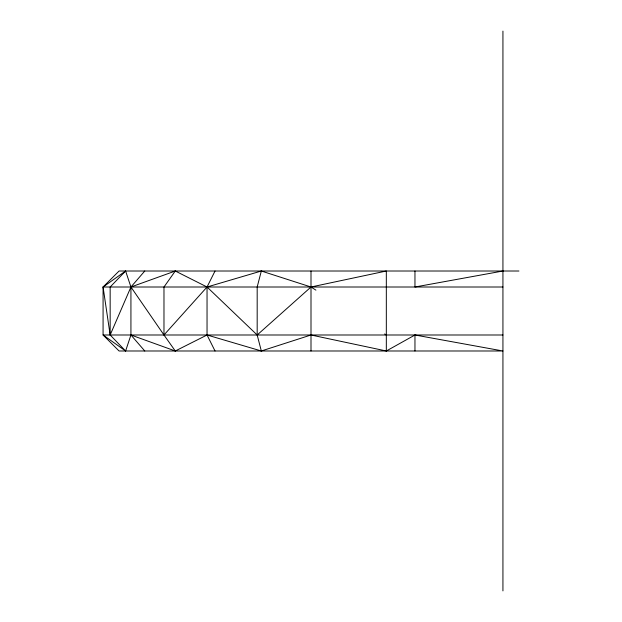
<?xml version="1.0" encoding="UTF-8"?>
<svg xmlns="http://www.w3.org/2000/svg" width="622" height="622" viewBox="0 0 622 622"><rect width="100%" height="100%" fill="white"/><g stroke="black" fill="none" stroke-linecap="round" stroke-linejoin="round"><path stroke-width="0.93" d="M315.914 290.14L311 287.006L261.326 271.013L257.181 287.006L257.181 334.994L261.326 350.987L311 334.994L386.324 350.987L414.96 334.994L502.934 350.987L119.066 350.987L103.073 334.994L103.073 287.006L119.066 271.013L518.927 271.013M125.605 350.987L130.931 334.994L130.931 287.006L125.605 271.013L103.073 287.006L110.156 334.994L125.605 350.987L103.073 334.994L502.934 334.994M215.033 271.013L207.04 287.006L163.975 334.994L175.287 350.987L207.04 334.994L261.326 350.987M386.324 350.987L386.324 271.013L311 287.006L257.181 334.994L207.04 287.006L175.287 271.013L163.975 287.006L163.975 334.994L130.931 287.006L144.786 271.013M125.605 271.013L110.156 287.006L110.156 334.994L130.931 287.006L175.287 271.013M261.326 271.013L207.04 287.006L207.04 334.994L215.033 350.987M502.934 271.013L414.96 287.006L414.96 271.013M103.073 287.006L502.934 287.006M175.287 350.987L130.931 334.994L144.786 350.987M384.684 333.952L386.324 334.994M502.934 31.1L502.934 590.9M414.96 334.994L414.96 350.987M311 271.013L311 350.987"/></g></svg>
